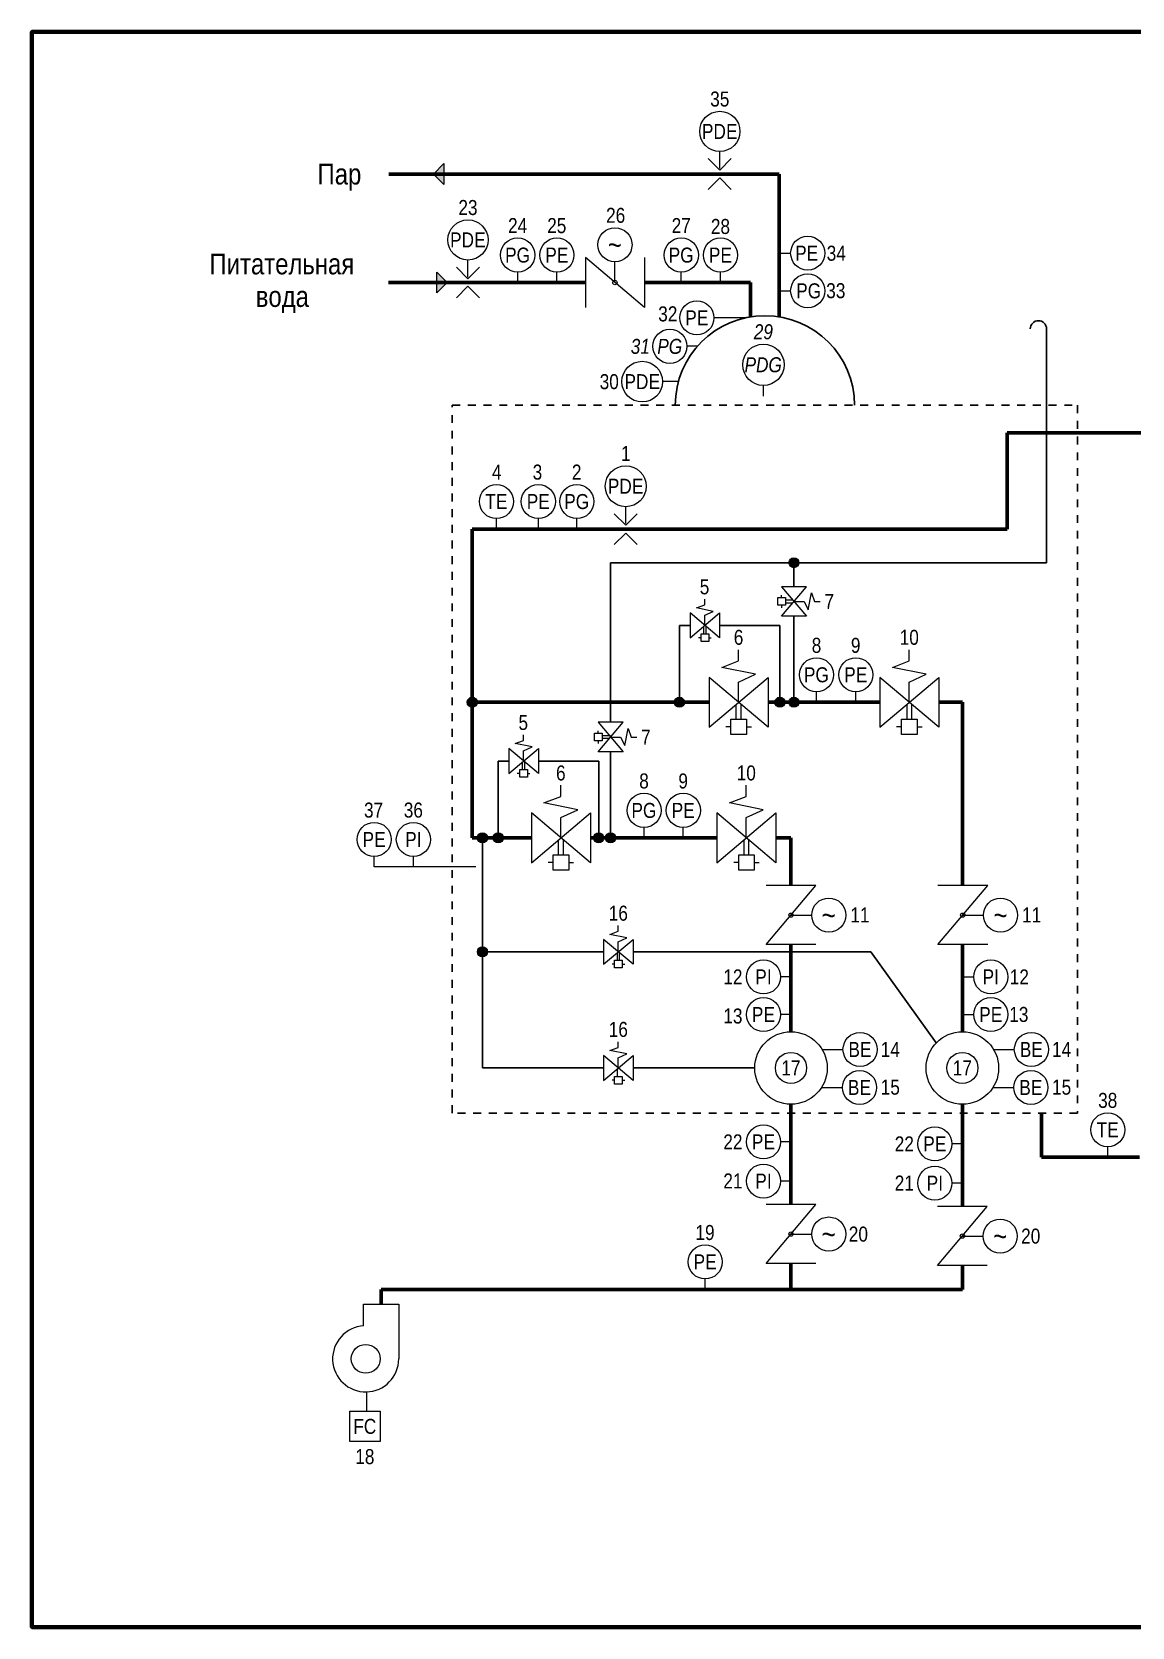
# Model space of a CAD drawing. Header units: millimetres. Extents: x -6000 to 26000, y -6000 to 26000.
# Drawn here: x 20 to 217.8, y -920.3 to -633.3 of the extents above; entities that cross this region are included whole.
import ezdxf

# ---------------------------------------------------------------- set-up
doc = ezdxf.new("R2010")
doc.units = ezdxf.units.MM
doc.header["$MEASUREMENT"] = 0
doc.linetypes.add('короткая штриховая', pattern=[2.822222, 1.411111, -1.411111])
for name, color, linetype, lineweight in [('0_Ном._пера__246', 7, 'Continuous', 100), ('Чертеж и Рисунок_Ном._пера__1', 7, 'Continuous', 15), ('Чертеж и Рисунок_Ном._пера__21', 7, 'Continuous', 30), ('Чертеж и Рисунок_Ном._пера__41', 7, 'Continuous', 60)]:
    doc.layers.add(name, color=color, linetype=linetype, lineweight=lineweight)
doc.styles.add('СГЕНЕРИР_СТИЛЬ_1', font='')
doc.styles.add('СГЕНЕРИР_СТИЛЬ_2', font='')
doc.styles.get('СГЕНЕРИР_СТИЛЬ_1').set_extended_font_data('Arial Narrow')
doc.styles.get('СГЕНЕРИР_СТИЛЬ_2').set_extended_font_data('Arial Narrow', italic=True)

msp = doc.modelspace()

# ---------------------------------------------------------------- hatches: boundary and pattern name
at = {"layer": 'Чертеж и Рисунок_Ном._пера__1', "linetype": 'Continuous', "lineweight": 15}
for points in [[(92.22, -658.91), (94.09, -660.79), (94.09, -657.04)], [(94.67, -678.44), (92.8, -676.56), (92.8, -680.31)], [(156.13, -728.84), (156.2, -729.19), (156.39, -729.48), (156.68, -729.68), (157.03, -729.74), (157.37, -729.68), (157.66, -729.48), (157.86, -729.19), (157.93, -728.84), (157.86, -728.5), (157.66, -728.21), (157.37, -728.01), (157.03, -727.94), (156.68, -728.01), (156.39, -728.21), (156.2, -728.5)], [(98.28, -753.95), (98.35, -754.29), (98.54, -754.58), (98.83, -754.78), (99.18, -754.85), (99.52, -754.78), (99.81, -754.58), (100.01, -754.29), (100.08, -753.95), (100.01, -753.6), (99.81, -753.31), (99.52, -753.11), (99.18, -753.05), (98.83, -753.11), (98.54, -753.31), (98.35, -753.6)], [(135.54, -753.95), (135.61, -754.29), (135.81, -754.58), (136.1, -754.78), (136.44, -754.85), (136.79, -754.78), (137.08, -754.58), (137.28, -754.29), (137.34, -753.95), (137.28, -753.6), (137.08, -753.31), (136.79, -753.11), (136.44, -753.05), (136.1, -753.11), (135.81, -753.31), (135.61, -753.6)], [(153.6, -753.95), (153.67, -754.29), (153.87, -754.58), (154.16, -754.78), (154.5, -754.85), (154.85, -754.78), (155.14, -754.58), (155.34, -754.29), (155.4, -753.95), (155.34, -753.6), (155.14, -753.31), (154.85, -753.11), (154.5, -753.05), (154.16, -753.11), (153.87, -753.31), (153.67, -753.6)], [(156.13, -753.95), (156.2, -754.29), (156.39, -754.58), (156.68, -754.78), (157.03, -754.85), (157.37, -754.78), (157.66, -754.58), (157.86, -754.29), (157.93, -753.95), (157.86, -753.6), (157.66, -753.31), (157.37, -753.11), (157.03, -753.05), (156.68, -753.11), (156.39, -753.31), (156.2, -753.6)], [(100.11, -778.35), (100.18, -778.69), (100.38, -778.98), (100.67, -779.18), (101.01, -779.25), (101.36, -779.18), (101.65, -778.98), (101.84, -778.69), (101.91, -778.35), (101.84, -778), (101.65, -777.71), (101.36, -777.51), (101.01, -777.45), (100.67, -777.51), (100.38, -777.71), (100.18, -778)], [(102.96, -778.35), (103.03, -778.69), (103.22, -778.98), (103.51, -779.18), (103.86, -779.25), (104.2, -779.18), (104.49, -778.98), (104.69, -778.69), (104.76, -778.35), (104.69, -778), (104.49, -777.71), (104.2, -777.51), (103.86, -777.45), (103.51, -777.51), (103.22, -777.71), (103.03, -778)], [(121.02, -778.35), (121.09, -778.69), (121.28, -778.98), (121.57, -779.18), (121.92, -779.25), (122.26, -779.18), (122.55, -778.98), (122.75, -778.69), (122.82, -778.35), (122.75, -778), (122.55, -777.71), (122.26, -777.51), (121.92, -777.45), (121.57, -777.51), (121.28, -777.71), (121.09, -778)], [(123.16, -778.35), (123.23, -778.69), (123.42, -778.98), (123.71, -779.18), (124.06, -779.25), (124.4, -779.18), (124.69, -778.98), (124.89, -778.69), (124.96, -778.35), (124.89, -778), (124.69, -777.71), (124.4, -777.51), (124.06, -777.45), (123.71, -777.51), (123.42, -777.71), (123.23, -778)], [(100.11, -798.85), (100.18, -799.2), (100.38, -799.49), (100.67, -799.68), (101.01, -799.75), (101.36, -799.68), (101.65, -799.49), (101.84, -799.2), (101.91, -798.85), (101.84, -798.51), (101.65, -798.21), (101.36, -798.02), (101.01, -797.95), (100.67, -798.02), (100.38, -798.21), (100.18, -798.51)]]:
    msp.add_hatch(color=7, dxfattribs=at).paths.add_polyline_path(points)

# ---------------------------------------------------------------- linework, layer by layer
at = {"layer": '0_Ном._пера__246', "color": 7, "linetype": 'Continuous', "lineweight": 100, "flags": 128}
msp.add_lwpolyline([(415, -920.34), (415, -633.34), (20, -633.34), (20, -920.34)], close=True, dxfattribs=at)
at = {"layer": 'Чертеж и Рисунок_Ном._пера__1', "color": 7, "linetype": 'Continuous', "lineweight": 15}
for p, q in [((92.22, -658.91), (94.09, -657.04)), ((94.09, -657.04), (94.09, -660.79)), ((143.7, -657.92), (143.7, -654.87)), ((92.22, -658.91), (94.09, -660.79)), ((98.41, -677.45), (98.41, -674.39)), ((130.14, -682.92), (119.53, -673.95)), ((119.53, -673.95), (119.53, -682.92)), ((130.14, -673.95), (130.14, -682.92)), ((154.4, -673.15), (156.44, -673.15)), ((92.8, -680.31), (92.8, -676.56)), ((94.67, -678.44), (92.8, -676.56)), ((107.35, -678.44), (107.35, -676.56)), ((114.4, -678.44), (114.4, -676.56)), ((124.84, -678.44), (124.84, -674.71)), ((136.77, -678.44), (136.77, -676.56)), ((143.82, -678.44), (143.82, -676.56)), ((94.67, -678.44), (92.8, -680.31)), ((154.4, -679.92), (156.44, -679.92)), ((148.27, -684.79), (142.64, -684.79)), ((139.66, -689.91), (137.79, -689.91)), ((136.25, -696.27), (133.42, -696.27)), ((151.54, -698.89), (151.54, -697.02)), ((126.79, -721.82), (126.79, -718.76)), ((103.54, -722.78), (103.54, -720.91)), ((111.07, -722.78), (111.07, -720.91)), ((117.99, -722.78), (117.99, -720.91)), ((154.79, -738.46), (159.27, -733.16)), ((159.27, -733.16), (154.79, -733.16)), ((154.79, -733.16), (159.27, -738.46)), ((154.81, -735.13), (154.81, -734.68)), ((159.56, -737.33), (160.16, -734.29)), ((160.16, -734.29), (160.74, -735.81)), ((139.48, -736.99), (141, -736.42)), ((142.52, -737.6), (139.48, -736.99)), ((141, -736.42), (141, -735.4)), ((154.12, -736.51), (154.12, -735.13)), ((154.12, -735.13), (155.5, -735.13)), ((155.5, -736.51), (154.12, -736.51)), ((154.81, -736.51), (154.81, -736.96)), ((155.5, -735.13), (155.5, -736.51)), ((156.83, -735.58), (155.5, -735.58)), ((155.5, -735.58), (155.5, -736.05)), ((155.5, -736.05), (156.83, -736.05)), ((157.03, -735.81), (158.84, -735.81)), ((158.84, -735.81), (159.56, -737.33)), ((160.74, -735.81), (161.76, -735.81)), ((143.65, -742.37), (138.35, -737.89)), ((138.35, -737.89), (138.35, -742.37)), ((138.35, -742.37), (143.65, -737.89)), ((140.77, -740.33), (140.77, -741.65)), ((141, -738.31), (142.52, -737.6)), ((141, -740.13), (141, -738.31)), ((141.23, -741.65), (141.23, -740.33)), ((143.65, -737.89), (143.65, -742.37)), ((159.27, -738.46), (154.79, -738.46)), ((140.32, -742.35), (139.87, -742.35)), ((140.32, -741.65), (141.7, -741.65)), ((140.32, -743.04), (140.32, -741.65)), ((141.7, -743.04), (140.32, -743.04)), ((140.77, -741.65), (141.23, -741.65)), ((141.7, -741.65), (141.7, -743.04)), ((141.7, -742.35), (142.15, -742.35)), ((147.08, -746.52), (147.08, -744.49)), ((177.77, -746.52), (177.77, -744.49)), ((144.04, -747.67), (147.08, -746.52)), ((150.11, -748.89), (144.04, -747.67)), ((147.07, -750.31), (150.11, -748.89)), ((174.73, -747.67), (177.77, -746.52)), ((180.8, -748.89), (174.73, -747.67)), ((177.76, -750.31), (180.8, -748.89)), ((152.38, -758.43), (141.77, -749.47)), ((141.77, -749.47), (141.77, -758.43)), ((141.77, -758.43), (152.38, -749.47)), ((147.08, -753.95), (147.08, -750.32)), ((152.38, -749.47), (152.38, -758.43)), ((183.07, -758.43), (172.46, -749.47)), ((172.46, -749.47), (172.46, -758.43)), ((172.46, -758.43), (183.07, -749.47)), ((177.77, -753.95), (177.77, -750.32)), ((183.07, -749.47), (183.07, -758.43)), ((146.61, -754.34), (146.61, -757)), ((147.54, -757), (147.54, -754.34)), ((161.09, -753.95), (161.09, -752.07)), ((168.16, -753.95), (168.16, -752.07)), ((177.3, -754.34), (177.3, -757)), ((178.24, -757), (178.24, -754.34)), ((121.82, -762.86), (126.3, -757.56)), ((126.3, -757.56), (121.82, -757.56)), ((121.82, -757.56), (126.3, -762.86)), ((145.71, -757), (148.48, -757)), ((145.71, -759.77), (145.71, -757)), ((146.61, -757), (147.54, -757)), ((148.48, -757), (148.48, -759.77)), ((176.4, -757), (179.17, -757)), ((176.4, -759.77), (176.4, -757)), ((177.3, -757), (178.24, -757)), ((179.17, -757), (179.17, -759.77)), ((108.41, -760.82), (108.41, -759.8)), ((121.15, -760.91), (121.15, -759.53)), ((121.15, -759.53), (122.53, -759.53)), ((121.84, -759.53), (121.84, -759.08)), ((122.53, -759.53), (122.53, -760.91)), ((123.86, -759.98), (122.53, -759.98)), ((122.53, -759.98), (122.53, -760.44)), ((122.53, -760.44), (123.86, -760.44)), ((124.06, -760.21), (125.87, -760.21)), ((125.87, -760.21), (126.59, -761.73)), ((126.59, -761.73), (127.19, -758.69)), ((127.19, -758.69), (127.77, -760.21)), ((127.77, -760.21), (128.79, -760.21)), ((145.71, -758.38), (144.81, -758.38)), ((148.48, -759.77), (145.71, -759.77)), ((148.48, -758.38), (149.37, -758.38)), ((176.4, -758.38), (175.5, -758.38)), ((179.17, -759.77), (176.4, -759.77)), ((179.17, -758.38), (180.07, -758.38)), ((111.07, -766.77), (105.76, -762.29)), ((105.76, -762.29), (105.76, -766.77)), ((105.76, -766.77), (111.07, -762.29)), ((106.89, -761.39), (108.41, -760.82)), ((109.93, -762), (106.89, -761.39)), ((108.41, -762.71), (109.93, -762)), ((108.41, -764.53), (108.41, -762.71)), ((111.07, -762.29), (111.07, -766.77)), ((122.53, -760.91), (121.15, -760.91)), ((126.3, -762.86), (121.82, -762.86)), ((121.84, -760.91), (121.84, -761.36)), ((107.73, -766.05), (109.11, -766.05)), ((107.73, -767.44), (107.73, -766.05)), ((108.18, -764.72), (108.18, -766.05)), ((108.18, -766.05), (108.65, -766.05)), ((108.65, -766.05), (108.65, -764.72)), ((109.11, -766.05), (109.11, -767.44)), ((107.73, -766.75), (107.28, -766.75)), ((109.11, -767.44), (107.73, -767.44)), ((109.11, -766.75), (109.56, -766.75)), ((115.12, -770.92), (115.12, -768.89)), ((148.46, -770.92), (148.46, -768.89)), ((112.08, -772.07), (115.12, -770.92)), ((145.43, -772.07), (148.46, -770.92)), ((120.42, -782.83), (109.81, -773.86)), ((109.81, -773.86), (109.81, -782.83)), ((109.81, -782.83), (120.42, -773.86)), ((118.15, -773.29), (112.08, -772.07)), ((115.11, -774.71), (118.15, -773.29)), ((115.12, -778.35), (115.12, -774.72)), ((120.42, -773.86), (120.42, -782.83)), ((153.77, -782.83), (143.16, -773.86)), ((143.16, -773.86), (143.16, -782.83)), ((143.16, -782.83), (153.77, -773.86)), ((151.5, -773.29), (145.43, -772.07)), ((148.46, -774.71), (151.5, -773.29)), ((148.46, -778.35), (148.46, -774.72)), ((153.77, -773.86), (153.77, -782.83)), ((130.08, -778.35), (130.08, -776.47)), ((137.13, -778.35), (137.13, -776.47)), ((114.65, -778.74), (114.65, -781.4)), ((115.58, -781.4), (115.58, -778.74)), ((148, -778.74), (148, -781.4)), ((148.93, -781.4), (148.93, -778.74)), ((81.55, -783.58), (81.55, -781.71)), ((88.6, -783.58), (88.6, -781.71)), ((113.75, -782.78), (112.85, -782.78)), ((113.75, -781.4), (116.52, -781.4)), ((113.75, -784.17), (113.75, -781.4)), ((114.65, -781.4), (115.58, -781.4)), ((116.52, -781.4), (116.52, -784.17)), ((116.52, -782.78), (117.41, -782.78)), ((147.1, -782.78), (146.2, -782.78)), ((147.1, -781.4), (149.87, -781.4)), ((147.1, -784.17), (147.1, -781.4)), ((148, -781.4), (148.93, -781.4)), ((149.87, -781.4), (149.87, -784.17)), ((149.87, -782.78), (150.76, -782.78)), ((99.84, -783.58), (81.55, -783.58)), ((116.52, -784.17), (113.75, -784.17)), ((149.87, -784.17), (147.1, -784.17)), ((152.02, -797.55), (160.98, -786.94)), ((160.98, -786.94), (152.02, -786.94)), ((182.9, -797.55), (191.87, -786.94)), ((191.87, -786.94), (182.9, -786.94)), ((125.45, -795.14), (125.45, -794.12)), ((156.5, -792.25), (160.23, -792.25)), ((187.38, -792.25), (191.11, -792.25)), ((128.11, -801.09), (122.8, -796.61)), ((122.8, -796.61), (122.8, -801.09)), ((122.8, -801.09), (128.11, -796.61)), ((123.93, -795.72), (125.45, -795.14)), ((126.97, -796.32), (123.93, -795.72)), ((125.45, -797.04), (126.97, -796.32)), ((125.45, -798.85), (125.45, -797.04)), ((128.11, -796.61), (128.11, -801.09)), ((160.98, -797.55), (152.02, -797.55)), ((191.87, -797.55), (182.9, -797.55)), ((124.77, -800.38), (126.15, -800.38)), ((124.77, -801.76), (124.77, -800.38)), ((125.22, -799.05), (125.22, -800.38)), ((125.22, -800.38), (125.69, -800.38)), ((125.69, -800.38), (125.69, -799.05)), ((126.15, -800.38), (126.15, -801.76)), ((124.77, -801.07), (124.32, -801.07)), ((126.15, -801.76), (124.77, -801.76)), ((126.15, -801.07), (126.6, -801.07)), ((156.5, -803.37), (154.63, -803.37)), ((187.32, -803.37), (189.36, -803.37)), ((156.5, -810.14), (154.63, -810.14)), ((187.32, -810.14), (189.36, -810.14)), ((125.45, -816.04), (125.45, -815.02)), ((128.11, -821.99), (122.8, -817.51)), ((122.8, -817.51), (122.8, -821.99)), ((122.8, -821.99), (128.11, -817.51)), ((123.93, -816.62), (125.45, -816.04)), ((126.97, -817.22), (123.93, -816.62)), ((125.45, -817.94), (126.97, -817.22)), ((125.45, -819.75), (125.45, -817.94)), ((128.11, -817.51), (128.11, -821.99)), ((162.09, -816.4), (165.84, -816.4)), ((192.91, -816.4), (196.66, -816.4)), ((125.22, -819.95), (125.22, -821.28)), ((124.77, -821.97), (124.32, -821.97)), ((124.77, -821.28), (126.15, -821.28)), ((124.77, -822.66), (124.77, -821.28)), ((126.15, -822.66), (124.77, -822.66)), ((125.22, -821.28), (125.69, -821.28)), ((126.15, -821.28), (126.15, -822.66)), ((126.15, -821.97), (126.6, -821.97)), ((162.01, -823.25), (165.75, -823.25)), ((192.82, -823.25), (196.57, -823.25)), ((156.5, -833.05), (154.63, -833.05)), ((187.32, -833.41), (185.44, -833.41)), ((213.46, -835.82), (213.46, -833.95)), ((156.5, -840.1), (154.63, -840.1)), ((187.32, -840.47), (185.44, -840.47)), ((152.02, -854.94), (160.98, -844.33)), ((160.98, -844.33), (152.02, -844.33)), ((182.84, -855.3), (191.8, -844.69)), ((191.8, -844.69), (182.84, -844.69)), ((156.5, -849.63), (160.23, -849.63)), ((187.32, -850), (191.04, -850)), ((160.98, -854.94), (152.02, -854.94)), ((141.07, -859.58), (141.07, -857.71)), ((191.8, -855.3), (182.84, -855.3)), ((79.65, -866.14), (79.65, -862.26)), ((79.65, -862.26), (85.97, -862.26)), ((85.97, -862.26), (85.97, -872.08)), ((80.18, -878.03), (80.18, -881.5)), ((77.17, -881.5), (82.6, -881.5)), ((77.17, -886.93), (77.17, -881.5)), ((82.6, -881.5), (82.6, -886.93)), ((82.6, -886.93), (77.17, -886.93))]:
    msp.add_line(p, q, dxfattribs=at)
for centre, radius in [((143.7, -651.25), 3.62), ((98.41, -670.77), 3.62), ((124.84, -671.64), 3.07), ((107.35, -673.49), 3.07), ((114.4, -673.49), 3.07), ((136.77, -673.49), 3.07), ((143.82, -673.49), 3.07), ((159.51, -673.15), 3.07), ((159.51, -679.92), 3.07), ((124.84, -678.44), 0.381), ((139.57, -684.79), 3.07), ((134.72, -689.91), 3.07), ((151.54, -693.23), 3.72), ((129.75, -696.27), 3.66), ((126.79, -715.09), 3.68), ((103.54, -717.84), 3.07), ((111.07, -717.84), 3.07), ((117.99, -717.84), 3.07), ((157.03, -728.84), 0.9), ((161.09, -749), 3.07), ((168.16, -749), 3.07), ((99.18, -753.95), 0.9), ((136.44, -753.95), 0.9), ((154.5, -753.95), 0.9), ((157.03, -753.95), 0.9), ((130.08, -773.4), 3.07), ((137.13, -773.4), 3.07), ((81.55, -778.64), 3.07), ((88.6, -778.64), 3.07), ((101.01, -778.35), 0.9), ((103.86, -778.35), 0.9), ((121.92, -778.35), 0.9), ((124.06, -778.35), 0.9), ((163.3, -792.25), 3.07), ((194.18, -792.25), 3.07), ((156.5, -792.25), 0.381), ((187.38, -792.25), 0.381), ((101.01, -798.85), 0.9), ((151.56, -803.37), 3.07), ((192.43, -803.37), 3.07), ((151.56, -810.14), 3.07), ((192.43, -810.14), 3.07), ((156.5, -819.75), 6.52), ((168.92, -816.42), 3.07), ((187.32, -819.75), 6.52), ((199.73, -816.42), 3.07), ((156.5, -819.75), 2.8), ((187.32, -819.75), 2.8), ((168.83, -823.26), 3.07), ((199.64, -823.26), 3.07), ((213.46, -830.87), 3.07), ((151.56, -833.05), 3.07), ((182.37, -833.41), 3.07), ((151.56, -840.1), 3.07), ((182.37, -840.47), 3.07), ((163.3, -849.63), 3.07), ((156.5, -849.63), 0.381), ((194.12, -850), 3.07), ((141.07, -854.64), 3.07), ((187.32, -850), 0.381), ((80.02, -872.08), 2.6)]:
    msp.add_circle(centre, radius, dxfattribs=at)
msp.add_arc((80.02, -872.08), 5.95, 93.5309, 0, dxfattribs=at)
at = {"layer": 'Чертеж и Рисунок_Ном._пера__21', "color": 7, "linetype": 'Continuous', "lineweight": 30}
for p, q in [((141.63, -656.15), (143.7, -658.22)), ((143.7, -658.22), (145.77, -656.15)), ((143.7, -659.6), (141.63, -661.67)), ((145.77, -661.67), (143.7, -659.6)), ((96.34, -675.68), (98.41, -677.75)), ((98.41, -677.75), (100.48, -675.68)), ((98.41, -679.12), (96.34, -681.19)), ((100.48, -681.19), (98.41, -679.12)), ((202.47, -728.84), (202.47, -686.77)), ((124.72, -720.05), (126.79, -722.12)), ((126.79, -722.12), (128.86, -720.05)), ((126.79, -723.5), (124.72, -725.57)), ((128.86, -725.57), (126.79, -723.5)), ((124.06, -757.56), (124.06, -728.84)), ((124.06, -728.84), (202.47, -728.84)), ((157.03, -733.16), (157.03, -729.74)), ((136.44, -740.13), (136.44, -753.05)), ((138.35, -740.13), (136.44, -740.13)), ((154.5, -740.13), (143.65, -740.13)), ((154.5, -753.05), (154.5, -740.13)), ((157.03, -753.05), (157.03, -738.46)), ((124.06, -777.45), (124.06, -762.86)), ((103.86, -764.53), (103.86, -777.45)), ((105.76, -764.53), (103.86, -764.53)), ((121.92, -764.53), (111.07, -764.53)), ((121.92, -777.45), (121.92, -764.53)), ((101.01, -805.98), (101.01, -779.25)), ((122.8, -798.85), (101.91, -798.85)), ((170.86, -798.85), (128.11, -798.85)), ((182.6, -815.25), (170.86, -798.85)), ((101.01, -819.75), (101.01, -805.98)), ((122.8, -819.75), (101.01, -819.75)), ((149.98, -819.75), (128.11, -819.75))]:
    msp.add_line(p, q, dxfattribs=at)
at = {"layer": 'Чертеж и Рисунок_Ном._пера__21', "color": 7, "linetype": 'короткая штриховая', "lineweight": 30}
for p, q in [((95.59, -827.88), (95.59, -700.52)), ((95.59, -700.52), (208.02, -700.52)), ((208.02, -700.52), (208.02, -827.88)), ((208.02, -827.88), (95.59, -827.88))]:
    msp.add_line(p, q, dxfattribs=at)
at = {"layer": 'Чертеж и Рисунок_Ном._пера__21', "color": 7, "linetype": 'Continuous', "lineweight": 30}
for centre, radius in [((151.8, -700.52), 16.12), ((201, -686.77), 1.47)]:
    msp.add_arc(centre, radius, 0, 180, dxfattribs=at)
at = {"layer": 'Чертеж и Рисунок_Ном._пера__41', "color": 7, "linetype": 'Continuous', "lineweight": 60}
for p, q in [((95.76, -658.91), (84.21, -658.91)), ((154.4, -658.91), (94.09, -658.91)), ((154.4, -684.61), (154.4, -658.91)), ((92.8, -678.44), (84.15, -678.44)), ((119.53, -678.44), (89.98, -678.44)), ((149.22, -678.44), (130.14, -678.44)), ((149.22, -684.61), (149.22, -678.44)), ((195.39, -705.48), (195.39, -722.78)), ((227.98, -705.48), (195.39, -705.48)), ((99.18, -722.78), (99.18, -778.35)), ((195.39, -722.78), (99.18, -722.78)), ((141.77, -753.95), (100.08, -753.95)), ((152.38, -753.95), (172.46, -753.95)), ((183.07, -753.95), (187.32, -753.95)), ((187.32, -753.95), (187.32, -786.94)), ((109.81, -778.35), (99.18, -778.35)), ((120.42, -778.35), (143.16, -778.35)), ((153.77, -778.35), (156.5, -778.35)), ((156.5, -778.35), (156.5, -786.94)), ((156.5, -797.55), (156.5, -813.23)), ((187.32, -797.55), (187.32, -813.23)), ((156.5, -826.27), (156.5, -844.33)), ((187.32, -826.27), (187.32, -844.69)), ((201.56, -827.88), (201.56, -835.82)), ((201.56, -835.82), (219.14, -835.82)), ((156.5, -854.92), (156.5, -859.22)), ((187.32, -855.29), (187.32, -859.58)), ((187.32, -859.58), (82.81, -859.58)), ((82.81, -859.58), (82.81, -862.26))]:
    msp.add_line(p, q, dxfattribs=at)

# ---------------------------------------------------------------- texts
at = {"layer": 'Чертеж и Рисунок_Ном._пера__1', "color": 7, "linetype": 'Continuous', "lineweight": 15, "attachment_point": 7}
for s, insert, char_height, style in [('\\A1;{\\pql;\\fArial Narrow|b0|i0|c204|p34;3}', (141.97, -646.81), 2.7, 'СГЕНЕРИР_СТИЛЬ_1'), ('\\A1;{\\pql;\\fArial Narrow|b0|i0|c204|p34;5}', (143.7, -646.81), 2.7, 'СГЕНЕРИР_СТИЛЬ_1'), ('\\A1;{\\pql;\\fArial Narrow|b0|i0|c204|p34;PD}', (140.49, -652.6), 2.7, 'СГЕНЕРИР_СТИЛЬ_1'), ('\\A1;{\\pql;\\fArial Narrow|b0|i0|c204|p34;E}', (144.83, -652.6), 2.7, 'СГЕНЕРИР_СТИЛЬ_1'), ('\\A1;{\\pql;\\fArial Narrow|b0|i0|c204|p34;Пар}', (71.36, -661.93), 3.75, 'СГЕНЕРИР_СТИЛЬ_1'), ('\\A1;{\\pql;\\fArial Narrow|b0|i0|c204|p34;2}', (96.69, -666.29), 2.7, 'СГЕНЕРИР_СТИЛЬ_1'), ('\\A1;{\\pql;\\fArial Narrow|b0|i0|c204|p34;3}', (98.41, -666.33), 2.7, 'СГЕНЕРИР_СТИЛЬ_1'), ('\\A1;{\\pql;\\fArial Narrow|b0|i0|c204|p34;26}', (123.25, -667.73), 2.7, 'СГЕНЕРИР_СТИЛЬ_1'), ('\\A1;{\\pql;\\fArial Narrow|b0|i0|c204|p34;2}', (105.62, -669.54), 2.7, 'СГЕНЕРИР_СТИЛЬ_1'), ('\\A1;{\\pql;\\fArial Narrow|b0|i0|c204|p34;4}', (107.35, -669.54), 2.7, 'СГЕНЕРИР_СТИЛЬ_1'), ('\\A1;{\\pql;\\fArial Narrow|b0|i0|c204|p34;2}', (112.66, -669.54), 2.7, 'СГЕНЕРИР_СТИЛЬ_1'), ('\\A1;{\\pql;\\fArial Narrow|b0|i0|c204|p34;5}', (114.38, -669.59), 2.7, 'СГЕНЕРИР_СТИЛЬ_1'), ('\\A1;{\\pql;\\fArial Narrow|b0|i0|c204|p34;27}', (135.04, -669.54), 2.7, 'СГЕНЕРИР_СТИЛЬ_1'), ('\\A1;{\\pql;\\fArial Narrow|b0|i0|c204|p34;28}', (142.09, -669.74), 2.7, 'СГЕНЕРИР_СТИЛЬ_1'), ('\\A1;{\\pql;\\fArial Narrow|b0|i0|c204|p34;PD}', (95.2, -672.12), 2.7, 'СГЕНЕРИР_СТИЛЬ_1'), ('\\A1;{\\pql;\\fArial Narrow|b0|i0|c204|p34;E}', (99.54, -672.12), 2.7, 'СГЕНЕРИР_СТИЛЬ_1'), ('\\A1;{\\pql;\\fArial Narrow|b0|i0|c204|p34;~}', (123.57, -673.51), 3.75, 'СГЕНЕРИР_СТИЛЬ_1'), ('\\A1;{\\pql;\\fArial Narrow|b0|i0|c204|p34;Питательная}', (51.92, -677.02), 3.75, 'СГЕНЕРИР_СТИЛЬ_1'), ('\\A1;{\\pql;\\fArial Narrow|b0|i0|c204|p34;PG}', (105.09, -674.89), 2.7, 'СГЕНЕРИР_СТИЛЬ_1'), ('\\A1;{\\pql;\\fArial Narrow|b0|i0|c204|p34;P}', (112.32, -674.84), 2.7, 'СГЕНЕРИР_СТИЛЬ_1'), ('\\A1;{\\pql;\\fArial Narrow|b0|i0|c204|p34;E}', (114.4, -674.84), 2.7, 'СГЕНЕРИР_СТИЛЬ_1'), ('\\A1;{\\pql;\\fArial Narrow|b0|i0|c204|p34;PG}', (134.51, -674.89), 2.7, 'СГЕНЕРИР_СТИЛЬ_1'), ('\\A1;{\\pql;\\fArial Narrow|b0|i0|c204|p34;P}', (141.74, -674.84), 2.7, 'СГЕНЕРИР_СТИЛЬ_1'), ('\\A1;{\\pql;\\fArial Narrow|b0|i0|c204|p34;E}', (143.82, -674.84), 2.7, 'СГЕНЕРИР_СТИЛЬ_1'), ('\\A1;{\\pql;\\fArial Narrow|b0|i0|c204|p34;P}', (157.25, -674.5), 2.7, 'СГЕНЕРИР_СТИЛЬ_1'), ('\\A1;{\\pql;\\fArial Narrow|b0|i0|c204|p34;E}', (159.33, -674.5), 2.7, 'СГЕНЕРИР_СТИЛЬ_1'), ('\\A1;{\\pql;\\fArial Narrow|b0|i0|c204|p34;3}', (162.92, -674.55), 2.7, 'СГЕНЕРИР_СТИЛЬ_1'), ('\\A1;{\\pql;\\fArial Narrow|b0|i0|c204|p34;4}', (164.65, -674.5), 2.7, 'СГЕНЕРИР_СТИЛЬ_1'), ('\\A1;{\\pql;\\fArial Narrow|b0|i0|c204|p34;вода}', (60.25, -683.91), 3.75, 'СГЕНЕРИР_СТИЛЬ_1'), ('\\A1;{\\pql;\\fArial Narrow|b0|i0|c204|p34;P}', (157.43, -681.27), 2.7, 'СГЕНЕРИР_СТИЛЬ_1'), ('\\A1;{\\pql;\\fArial Narrow|b0|i0|c204|p34;G}', (159.51, -681.32), 2.7, 'СГЕНЕРИР_СТИЛЬ_1'), ('\\A1;{\\pql;\\fArial Narrow|b0|i0|c204|p34;3}', (162.83, -681.29), 2.7, 'СГЕНЕРИР_СТИЛЬ_1'), ('\\A1;{\\pql;\\fArial Narrow|b0|i0|c204|p34;3}', (164.56, -681.29), 2.7, 'СГЕНЕРИР_СТИЛЬ_1'), ('\\A1;{\\pql;\\fArial Narrow|b0|i0|c204|p34;3}', (132.62, -685.47), 2.7, 'СГЕНЕРИР_СТИЛЬ_1'), ('\\A1;{\\pql;\\fArial Narrow|b0|i0|c204|p34;2}', (134.35, -685.42), 2.7, 'СГЕНЕРИР_СТИЛЬ_1'), ('\\A1;{\\pql;\\fArial Narrow|b0|i0|c204|p34;P}', (137.49, -686.14), 2.7, 'СГЕНЕРИР_СТИЛЬ_1'), ('\\A1;{\\pql;\\fArial Narrow|b0|i0|c204|p34;E}', (139.57, -686.14), 2.7, 'СГЕНЕРИР_СТИЛЬ_1'), ('\\A1;{\\pql;\\fArial Narrow|b0|i1|c204|p34;29}', (149.81, -688.68), 2.7, 'СГЕНЕРИР_СТИЛЬ_2'), ('\\A1;{\\pql;\\fArial Narrow|b0|i1|c204|p34;3}', (127.68, -691.31), 2.7, 'СГЕНЕРИР_СТИЛЬ_2'), ('\\A1;{\\pql;\\fArial Narrow|b0|i1|c204|p34;1}', (129.41, -691.26), 2.7, 'СГЕНЕРИР_СТИЛЬ_2'), ('\\A1;{\\pql;\\fArial Narrow|b0|i1|c204|p34;PG}', (132.46, -691.31), 2.7, 'СГЕНЕРИР_СТИЛЬ_2'), ('\\A1;{\\pql;\\fArial Narrow|b0|i1|c204|p34;PDG}', (148.15, -694.62), 2.7, 'СГЕНЕРИР_СТИЛЬ_2'), ('\\A1;{\\pql;\\fArial Narrow|b0|i0|c204|p34;3}', (122.1, -697.66), 2.7, 'СГЕНЕРИР_СТИЛЬ_1'), ('\\A1;{\\pql;\\fArial Narrow|b0|i0|c204|p34;0}', (123.82, -697.66), 2.7, 'СГЕНЕРИР_СТИЛЬ_1'), ('\\A1;{\\pql;\\fArial Narrow|b0|i0|c204|p34;PD}', (126.56, -697.62), 2.7, 'СГЕНЕРИР_СТИЛЬ_1'), ('\\A1;{\\pql;\\fArial Narrow|b0|i0|c204|p34;E}', (130.91, -697.62), 2.7, 'СГЕНЕРИР_СТИЛЬ_1'), ('\\A1;{\\pql;\\fArial Narrow|b0|i0|c204|p34;1}', (125.93, -710.54), 2.7, 'СГЕНЕРИР_СТИЛЬ_1'), ('\\A1;{\\pql;\\fArial Narrow|b0|i0|c204|p34;4}', (102.73, -713.88), 2.7, 'СГЕНЕРИР_СТИЛЬ_1'), ('\\A1;{\\pql;\\fArial Narrow|b0|i0|c204|p34;3}', (110.05, -713.93), 2.7, 'СГЕНЕРИР_СТИЛЬ_1'), ('\\A1;{\\pql;\\fArial Narrow|b0|i0|c204|p34;2}', (117.1, -713.89), 2.7, 'СГЕНЕРИР_СТИЛЬ_1'), ('\\A1;{\\pql;\\fArial Narrow|b0|i0|c204|p34;PD}', (123.57, -716.44), 2.7, 'СГЕНЕРИР_СТИЛЬ_1'), ('\\A1;{\\pql;\\fArial Narrow|b0|i0|c204|p34;E}', (127.92, -716.44), 2.7, 'СГЕНЕРИР_СТИЛЬ_1'), ('\\A1;{\\pql;\\fArial Narrow|b0|i0|c204|p34;T}', (101.54, -719.19), 2.7, 'СГЕНЕРИР_СТИЛЬ_1'), ('\\A1;{\\pql;\\fArial Narrow|b0|i0|c204|p34;E}', (103.45, -719.19), 2.7, 'СГЕНЕРИР_СТИЛЬ_1'), ('\\A1;{\\pql;\\fArial Narrow|b0|i0|c204|p34;P}', (108.99, -719.19), 2.7, 'СГЕНЕРИР_СТИЛЬ_1'), ('\\A1;{\\pql;\\fArial Narrow|b0|i0|c204|p34;E}', (111.07, -719.19), 2.7, 'СГЕНЕРИР_СТИЛЬ_1'), ('\\A1;{\\pql;\\fArial Narrow|b0|i0|c204|p34;PG}', (115.73, -719.23), 2.7, 'СГЕНЕРИР_СТИЛЬ_1'), ('\\A1;{\\pql;\\fArial Narrow|b0|i0|c204|p34;5}', (140.09, -734.57), 2.7, 'СГЕНЕРИР_СТИЛЬ_1'), ('\\A1;{\\pql;\\fArial Narrow|b0|i0|c204|p34;7}', (162.52, -737.17), 2.7, 'СГЕНЕРИР_СТИЛЬ_1'), ('\\A1;{\\pql;\\fArial Narrow|b0|i0|c204|p34;6}', (146.21, -743.66), 2.7, 'СГЕНЕРИР_СТИЛЬ_1'), ('\\A1;{\\pql;\\fArial Narrow|b0|i0|c204|p34;8}', (160.23, -745.1), 2.7, 'СГЕНЕРИР_СТИЛЬ_1'), ('\\A1;{\\pql;\\fArial Narrow|b0|i0|c204|p34;9}', (167.27, -745.1), 2.7, 'СГЕНЕРИР_СТИЛЬ_1'), ('\\A1;{\\pql;\\fArial Narrow|b0|i0|c204|p34;1}', (176.04, -743.62), 2.7, 'СГЕНЕРИР_СТИЛЬ_1'), ('\\A1;{\\pql;\\fArial Narrow|b0|i0|c204|p34;0}', (177.77, -743.66), 2.7, 'СГЕНЕРИР_СТИЛЬ_1'), ('\\A1;{\\pql;\\fArial Narrow|b0|i0|c204|p34;PG}', (158.83, -750.4), 2.7, 'СГЕНЕРИР_СТИЛЬ_1'), ('\\A1;{\\pql;\\fArial Narrow|b0|i0|c204|p34;P}', (166.07, -750.35), 2.7, 'СГЕНЕРИР_СТИЛЬ_1'), ('\\A1;{\\pql;\\fArial Narrow|b0|i0|c204|p34;E}', (168.16, -750.35), 2.7, 'СГЕНЕРИР_СТИЛЬ_1'), ('\\A1;{\\pql;\\fArial Narrow|b0|i0|c204|p34;5}', (107.5, -758.97), 2.7, 'СГЕНЕРИР_СТИЛЬ_1'), ('\\A1;{\\pql;\\fArial Narrow|b0|i0|c204|p34;7}', (129.55, -761.57), 2.7, 'СГЕНЕРИР_СТИЛЬ_1'), ('\\A1;{\\pql;\\fArial Narrow|b0|i0|c204|p34;6}', (114.25, -768.06), 2.7, 'СГЕНЕРИР_СТИЛЬ_1'), ('\\A1;{\\pql;\\fArial Narrow|b0|i0|c204|p34;1}', (146.74, -768.01), 2.7, 'СГЕНЕРИР_СТИЛЬ_1'), ('\\A1;{\\pql;\\fArial Narrow|b0|i0|c204|p34;0}', (148.46, -768.06), 2.7, 'СГЕНЕРИР_СТИЛЬ_1'), ('\\A1;{\\pql;\\fArial Narrow|b0|i0|c204|p34;8}', (129.21, -769.5), 2.7, 'СГЕНЕРИР_СТИЛЬ_1'), ('\\A1;{\\pql;\\fArial Narrow|b0|i0|c204|p34;9}', (136.25, -769.5), 2.7, 'СГЕНЕРИР_СТИЛЬ_1'), ('\\A1;{\\pql;\\fArial Narrow|b0|i0|c204|p34;37}', (79.72, -774.74), 2.7, 'СГЕНЕРИР_СТИЛЬ_1'), ('\\A1;{\\pql;\\fArial Narrow|b0|i0|c204|p34;36}', (86.87, -774.74), 2.7, 'СГЕНЕРИР_СТИЛЬ_1'), ('\\A1;{\\pql;\\fArial Narrow|b0|i0|c204|p34;PG}', (127.81, -774.8), 2.7, 'СГЕНЕРИР_СТИЛЬ_1'), ('\\A1;{\\pql;\\fArial Narrow|b0|i0|c204|p34;P}', (135.05, -774.75), 2.7, 'СГЕНЕРИР_СТИЛЬ_1'), ('\\A1;{\\pql;\\fArial Narrow|b0|i0|c204|p34;E}', (137.13, -774.75), 2.7, 'СГЕНЕРИР_СТИЛЬ_1'), ('\\A1;{\\pql;\\fArial Narrow|b0|i0|c204|p34;P}', (79.46, -779.99), 2.7, 'СГЕНЕРИР_СТИЛЬ_1'), ('\\A1;{\\pql;\\fArial Narrow|b0|i0|c204|p34;E}', (81.55, -779.99), 2.7, 'СГЕНЕРИР_СТИЛЬ_1'), ('\\A1;{\\pql;\\fArial Narrow|b0|i0|c204|p34;P}', (87.12, -779.99), 2.7, 'СГЕНЕРИР_СТИЛЬ_1'), ('\\A1;{\\pql;\\fArial Narrow|b0|i0|c204|p34;I}', (89.21, -779.99), 2.7, 'СГЕНЕРИР_СТИЛЬ_1'), ('\\A1;{\\pql;\\fArial Narrow|b0|i0|c204|p34;16}', (123.73, -793.29), 2.7, 'СГЕНЕРИР_СТИЛЬ_1'), ('\\A1;{\\pql;\\fArial Narrow|b0|i0|c204|p34;~}', (162.03, -794.12), 3.75, 'СГЕНЕРИР_СТИЛЬ_1'), ('\\A1;{\\pql;\\fArial Narrow|b0|i0|c204|p34;11}', (167.17, -793.57), 2.7, 'СГЕНЕРИР_СТИЛЬ_1'), ('\\A1;{\\pql;\\fArial Narrow|b0|i0|c204|p34;~}', (192.91, -794.12), 3.75, 'СГЕНЕРИР_СТИЛЬ_1'), ('\\A1;{\\pql;\\fArial Narrow|b0|i0|c204|p34;1}', (198.05, -793.57), 2.7, 'СГЕНЕРИР_СТИЛЬ_1'), ('\\A1;{\\pql;\\fArial Narrow|b0|i0|c204|p34;1}', (199.78, -793.57), 2.7, 'СГЕНЕРИР_СТИЛЬ_1'), ('\\A1;{\\pql;\\fArial Narrow|b0|i0|c204|p34;1}', (144.33, -804.72), 2.7, 'СГЕНЕРИР_СТИЛЬ_1'), ('\\A1;{\\pql;\\fArial Narrow|b0|i0|c204|p34;2}', (146.05, -804.72), 2.7, 'СГЕНЕРИР_СТИЛЬ_1'), ('\\A1;{\\pql;\\fArial Narrow|b0|i0|c204|p34;P}', (150.08, -804.72), 2.7, 'СГЕНЕРИР_СТИЛЬ_1'), ('\\A1;{\\pql;\\fArial Narrow|b0|i0|c204|p34;I}', (152.17, -804.72), 2.7, 'СГЕНЕРИР_СТИЛЬ_1'), ('\\A1;{\\pql;\\fArial Narrow|b0|i0|c204|p34;P}', (190.96, -804.72), 2.7, 'СГЕНЕРИР_СТИЛЬ_1'), ('\\A1;{\\pql;\\fArial Narrow|b0|i0|c204|p34;I}', (193.04, -804.72), 2.7, 'СГЕНЕРИР_СТИЛЬ_1'), ('\\A1;{\\pql;\\fArial Narrow|b0|i0|c204|p34;1}', (195.84, -804.72), 2.7, 'СГЕНЕРИР_СТИЛЬ_1'), ('\\A1;{\\pql;\\fArial Narrow|b0|i0|c204|p34;2}', (197.56, -804.72), 2.7, 'СГЕНЕРИР_СТИЛЬ_1'), ('\\A1;{\\pql;\\fArial Narrow|b0|i0|c204|p34;1}', (144.33, -811.74), 2.7, 'СГЕНЕРИР_СТИЛЬ_1'), ('\\A1;{\\pql;\\fArial Narrow|b0|i0|c204|p34;3}', (146.05, -811.79), 2.7, 'СГЕНЕРИР_СТИЛЬ_1'), ('\\A1;{\\pql;\\fArial Narrow|b0|i0|c204|p34;P}', (149.47, -811.49), 2.7, 'СГЕНЕРИР_СТИЛЬ_1'), ('\\A1;{\\pql;\\fArial Narrow|b0|i0|c204|p34;E}', (151.56, -811.49), 2.7, 'СГЕНЕРИР_СТИЛЬ_1'), ('\\A1;{\\pql;\\fArial Narrow|b0|i0|c204|p34;P}', (190.35, -811.49), 2.7, 'СГЕНЕРИР_СТИЛЬ_1'), ('\\A1;{\\pql;\\fArial Narrow|b0|i0|c204|p34;E}', (192.43, -811.49), 2.7, 'СГЕНЕРИР_СТИЛЬ_1'), ('\\A1;{\\pql;\\fArial Narrow|b0|i0|c204|p34;1}', (195.75, -811.46), 2.7, 'СГЕНЕРИР_СТИЛЬ_1'), ('\\A1;{\\pql;\\fArial Narrow|b0|i0|c204|p34;3}', (197.47, -811.51), 2.7, 'СГЕНЕРИР_СТИЛЬ_1'), ('\\A1;{\\pql;\\fArial Narrow|b0|i0|c204|p34;16}', (123.73, -814.2), 2.7, 'СГЕНЕРИР_СТИЛЬ_1'), ('\\A1;{\\pql;\\fArial Narrow|b0|i0|c204|p34;B}', (166.83, -817.77), 2.7, 'СГЕНЕРИР_СТИЛЬ_1'), ('\\A1;{\\pql;\\fArial Narrow|b0|i0|c204|p34;E}', (168.92, -817.77), 2.7, 'СГЕНЕРИР_СТИЛЬ_1'), ('\\A1;{\\pql;\\fArial Narrow|b0|i0|c204|p34;1}', (172.63, -817.77), 2.7, 'СГЕНЕРИР_СТИЛЬ_1'), ('\\A1;{\\pql;\\fArial Narrow|b0|i0|c204|p34;4}', (174.36, -817.77), 2.7, 'СГЕНЕРИР_СТИЛЬ_1'), ('\\A1;{\\pql;\\fArial Narrow|b0|i0|c204|p34;B}', (197.65, -817.77), 2.7, 'СГЕНЕРИР_СТИЛЬ_1'), ('\\A1;{\\pql;\\fArial Narrow|b0|i0|c204|p34;E}', (199.73, -817.77), 2.7, 'СГЕНЕРИР_СТИЛЬ_1'), ('\\A1;{\\pql;\\fArial Narrow|b0|i0|c204|p34;1}', (203.44, -817.77), 2.7, 'СГЕНЕРИР_СТИЛЬ_1'), ('\\A1;{\\pql;\\fArial Narrow|b0|i0|c204|p34;4}', (205.17, -817.77), 2.7, 'СГЕНЕРИР_СТИЛЬ_1'), ('\\A1;{\\pql;\\fArial Narrow|b0|i0|c204|p34;17}', (154.77, -821.1), 2.7, 'СГЕНЕРИР_СТИЛЬ_1'), ('\\A1;{\\pql;\\fArial Narrow|b0|i0|c204|p34;17}', (185.59, -821.1), 2.7, 'СГЕНЕРИР_СТИЛЬ_1'), ('\\A1;{\\pql;\\fArial Narrow|b0|i0|c204|p34;B}', (166.74, -824.61), 2.7, 'СГЕНЕРИР_СТИЛЬ_1'), ('\\A1;{\\pql;\\fArial Narrow|b0|i0|c204|p34;E}', (168.83, -824.61), 2.7, 'СГЕНЕРИР_СТИЛЬ_1'), ('\\A1;{\\pql;\\fArial Narrow|b0|i0|c204|p34;1}', (172.63, -824.54), 2.7, 'СГЕНЕРИР_СТИЛЬ_1'), ('\\A1;{\\pql;\\fArial Narrow|b0|i0|c204|p34;5}', (174.36, -824.59), 2.7, 'СГЕНЕРИР_СТИЛЬ_1'), ('\\A1;{\\pql;\\fArial Narrow|b0|i0|c204|p34;B}', (197.56, -824.61), 2.7, 'СГЕНЕРИР_СТИЛЬ_1'), ('\\A1;{\\pql;\\fArial Narrow|b0|i0|c204|p34;E}', (199.64, -824.61), 2.7, 'СГЕНЕРИР_СТИЛЬ_1'), ('\\A1;{\\pql;\\fArial Narrow|b0|i0|c204|p34;1}', (203.44, -824.54), 2.7, 'СГЕНЕРИР_СТИЛЬ_1'), ('\\A1;{\\pql;\\fArial Narrow|b0|i0|c204|p34;5}', (205.17, -824.59), 2.7, 'СГЕНЕРИР_СТИЛЬ_1'), ('\\A1;{\\pql;\\fArial Narrow|b0|i0|c204|p34;38}', (211.73, -826.97), 2.7, 'СГЕНЕРИР_СТИЛЬ_1'), ('\\A1;{\\pql;\\fArial Narrow|b0|i0|c204|p34;2}', (144.33, -834.4), 2.7, 'СГЕНЕРИР_СТИЛЬ_1'), ('\\A1;{\\pql;\\fArial Narrow|b0|i0|c204|p34;2}', (146.05, -834.4), 2.7, 'СГЕНЕРИР_СТИЛЬ_1'), ('\\A1;{\\pql;\\fArial Narrow|b0|i0|c204|p34;P}', (149.47, -834.4), 2.7, 'СГЕНЕРИР_СТИЛЬ_1'), ('\\A1;{\\pql;\\fArial Narrow|b0|i0|c204|p34;E}', (151.56, -834.4), 2.7, 'СГЕНЕРИР_СТИЛЬ_1'), ('\\A1;{\\pql;\\fArial Narrow|b0|i0|c204|p34;2}', (175.15, -834.76), 2.7, 'СГЕНЕРИР_СТИЛЬ_1'), ('\\A1;{\\pql;\\fArial Narrow|b0|i0|c204|p34;2}', (176.88, -834.76), 2.7, 'СГЕНЕРИР_СТИЛЬ_1'), ('\\A1;{\\pql;\\fArial Narrow|b0|i0|c204|p34;P}', (180.29, -834.76), 2.7, 'СГЕНЕРИР_СТИЛЬ_1'), ('\\A1;{\\pql;\\fArial Narrow|b0|i0|c204|p34;E}', (182.37, -834.76), 2.7, 'СГЕНЕРИР_СТИЛЬ_1'), ('\\A1;{\\pql;\\fArial Narrow|b0|i0|c204|p34;T}', (211.46, -832.22), 2.7, 'СГЕНЕРИР_СТИЛЬ_1'), ('\\A1;{\\pql;\\fArial Narrow|b0|i0|c204|p34;E}', (213.37, -832.22), 2.7, 'СГЕНЕРИР_СТИЛЬ_1'), ('\\A1;{\\pql;\\fArial Narrow|b0|i0|c204|p34;2}', (144.33, -841.43), 2.7, 'СГЕНЕРИР_СТИЛЬ_1'), ('\\A1;{\\pql;\\fArial Narrow|b0|i0|c204|p34;1}', (146.05, -841.43), 2.7, 'СГЕНЕРИР_СТИЛЬ_1'), ('\\A1;{\\pql;\\fArial Narrow|b0|i0|c204|p34;P}', (150.08, -841.45), 2.7, 'СГЕНЕРИР_СТИЛЬ_1'), ('\\A1;{\\pql;\\fArial Narrow|b0|i0|c204|p34;I}', (152.17, -841.45), 2.7, 'СГЕНЕРИР_СТИЛЬ_1'), ('\\A1;{\\pql;\\fArial Narrow|b0|i0|c204|p34;2}', (175.15, -841.8), 2.7, 'СГЕНЕРИР_СТИЛЬ_1'), ('\\A1;{\\pql;\\fArial Narrow|b0|i0|c204|p34;1}', (176.88, -841.8), 2.7, 'СГЕНЕРИР_СТИЛЬ_1'), ('\\A1;{\\pql;\\fArial Narrow|b0|i0|c204|p34;P}', (180.9, -841.82), 2.7, 'СГЕНЕРИР_СТИЛЬ_1'), ('\\A1;{\\pql;\\fArial Narrow|b0|i0|c204|p34;I}', (182.98, -841.82), 2.7, 'СГЕНЕРИР_СТИЛЬ_1'), ('\\A1;{\\pql;\\fArial Narrow|b0|i0|c204|p34;19}', (139.32, -850.74), 2.7, 'СГЕНЕРИР_СТИЛЬ_1'), ('\\A1;{\\pql;\\fArial Narrow|b0|i0|c204|p34;~}', (162.03, -851.51), 3.75, 'СГЕНЕРИР_СТИЛЬ_1'), ('\\A1;{\\pql;\\fArial Narrow|b0|i0|c204|p34;2}', (166.89, -850.98), 2.7, 'СГЕНЕРИР_СТИЛЬ_1'), ('\\A1;{\\pql;\\fArial Narrow|b0|i0|c204|p34;0}', (168.62, -851.03), 2.7, 'СГЕНЕРИР_СТИЛЬ_1'), ('\\A1;{\\pql;\\fArial Narrow|b0|i0|c204|p34;2}', (197.88, -851.35), 2.7, 'СГЕНЕРИР_СТИЛЬ_1'), ('\\A1;{\\pql;\\fArial Narrow|b0|i0|c204|p34;0}', (199.61, -851.39), 2.7, 'СГЕНЕРИР_СТИЛЬ_1'), ('\\A1;{\\pql;\\fArial Narrow|b0|i0|c204|p34;~}', (192.85, -851.87), 3.75, 'СГЕНЕРИР_СТИЛЬ_1'), ('\\A1;{\\pql;\\fArial Narrow|b0|i0|c204|p34;P}', (138.99, -855.99), 2.7, 'СГЕНЕРИР_СТИЛЬ_1'), ('\\A1;{\\pql;\\fArial Narrow|b0|i0|c204|p34;E}', (141.07, -855.99), 2.7, 'СГЕНЕРИР_СТИЛЬ_1'), ('\\A1;{\\pql;\\fArial Narrow|b0|i0|c204|p34;FC}', (77.8, -885.62), 2.7, 'СГЕНЕРИР_СТИЛЬ_1'), ('\\A1;{\\pql;\\fArial Narrow|b0|i0|c204|p34;18}', (78.15, -891.06), 2.7, 'СГЕНЕРИР_СТИЛЬ_1')]:
    msp.add_mtext(s, dxfattribs=dict(at, insert=insert, char_height=char_height, style=style))

doc.saveas('drawing.dxf')
